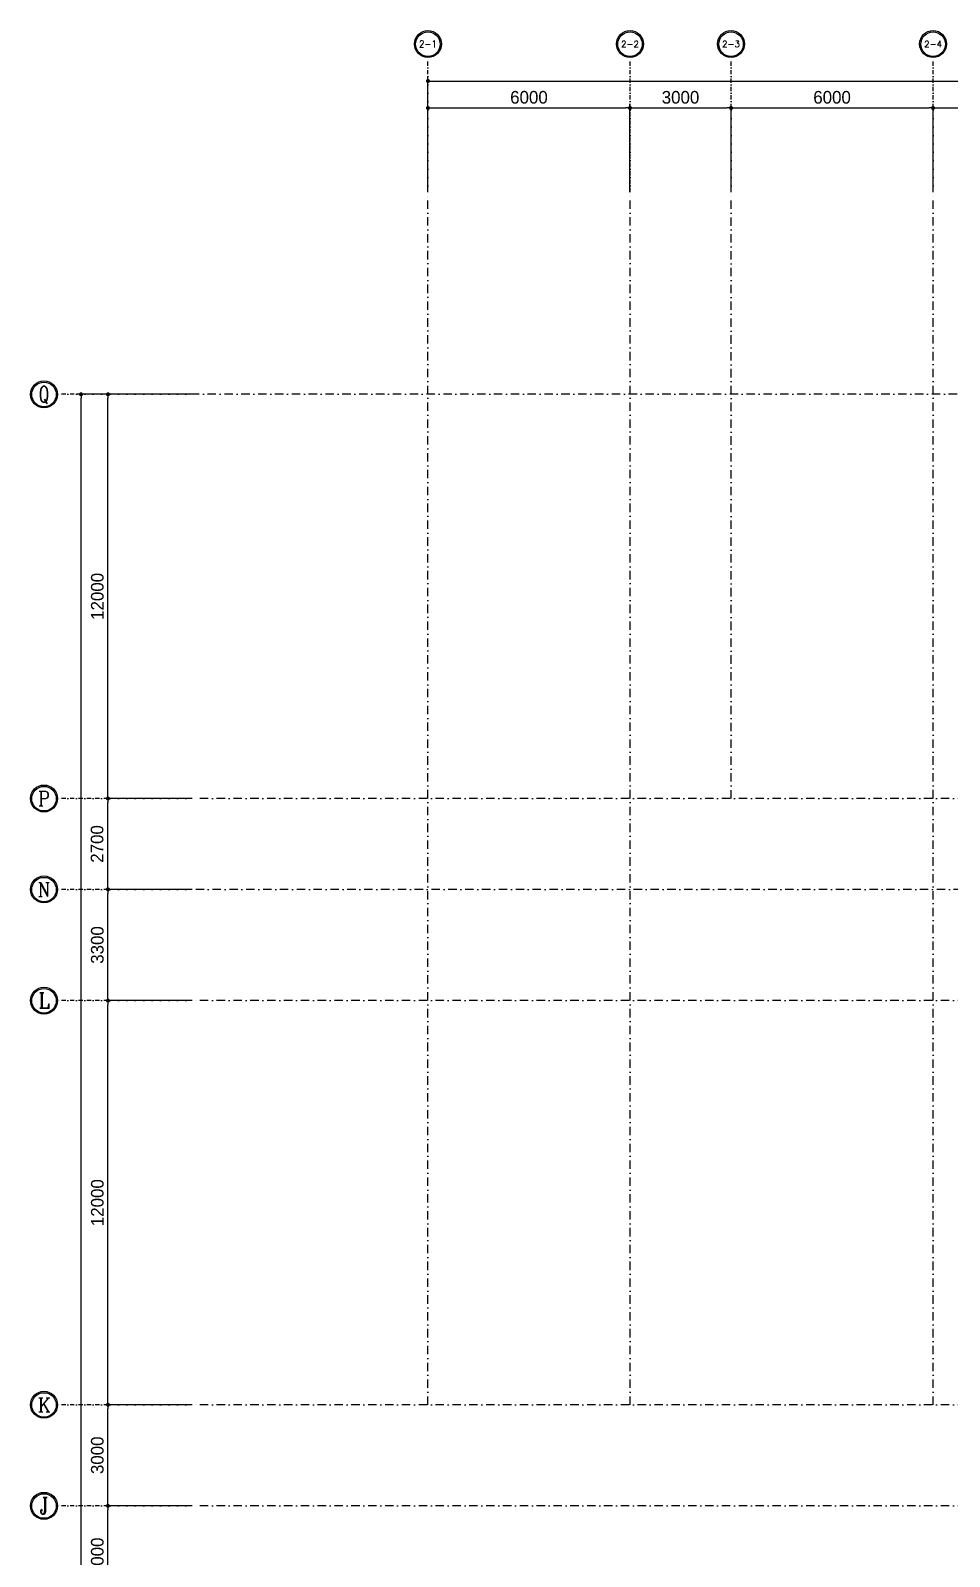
# Model space of a CAD drawing. Extents: x -354516 to 794396, y -401250 to -150594.
# Drawn here: x -354516 to -327230, y -336662 to -291358 of the extents above; entities that cross this region are included whole.
import ezdxf
from ezdxf.enums import TextEntityAlignment as Align

# ---------------------------------------------------------------- set-up
doc = ezdxf.new("R2010")
doc.units = 0
doc.header["$LTSCALE"] = 1000
doc.header["$MEASUREMENT"] = 0
doc.linetypes.add('DASHDOT2', pattern=[0.5, 0.25, -0.125, 0, -0.125])
doc.linetypes.add('DOTE', pattern=[2.42, 2, -0.2, 0.02, -0.2])
for name, color, linetype in [('5', 5, 'Continuous'), ('AXIS', 35, 'Continuous'), ('AXIS_TEXT', 7, 'Continuous'), ('DOTE', 251, 'DOTE'), ('墙体', 7, 'Continuous')]:
    doc.layers.add(name, color=color, linetype=linetype)
doc.styles.add('_TCH_AXIS', font='COMPLEX', dxfattribs={"bigfont": 'GBCBIG'})
doc.styles.add('COMPLEX', font='COMPLEX')
doc.styles.add('Word-n', font='stylu.ttf')
doc.dimstyles.new('1-150', dxfattribs={"dimscale": 150, "dimtxt": 2.5, "dimasz": 0.8, "dimexe": 0.8, "dimexo": 0, "dimgap": 0.8, "dimtad": 1, "dimdec": 0, "dimzin": 0, "dimdsep": 46, "dimtxsty": 'Word-n', "dimblk": 'DOT', "dimcen": 0, "dimclrd": 137, "dimclre": 137, "dimclrt": 35, "dimadec": 4, "dimazin": 0, "dimtfac": 1, "dimtdec": 0, "dimtofl": 0, "dimtmove": 2, "dimatfit": 3, "dimldrblk": 'A', "dimfxl": 0, "dimtolj": 1, "dimtzin": 0, "dimarcsym": 0})

# ---------------------------------------------------------------- blocks, each defined once
blk = doc.blocks.new('_AXISO')
blk.add_circle((0, 0), 0.5)
at = {"layer": 'AXIS_TEXT', "style": 'COMPLEX', "width": 1.041667}
blk.add_attdef('A', text='', height=0.56, dxfattribs=at).set_placement((-0.25, -0.28), (0.25, -0.28), align=Align.FIT)
blk = doc.blocks.new('_Dot')
at = {"color": 0, "linetype": 'ByBlock', "lineweight": -2}
blk.add_line((-0.5, 0), (-1, 0), dxfattribs=at)
at = {"color": 0, "linetype": 'ByBlock', "const_width": 0.5}
blk.add_lwpolyline([(-0.25, 0, 1), (0.25, 0, 1)], format="xyb", close=True, dxfattribs=at)
blk = doc.blocks.new('*D196')
at = {"layer": 'Defpoints', "color": 0}
for p in [(-22364, 66587), (-19064, 66587), (-19064, -9413)]:
    blk.add_point(p, dxfattribs=at)
at = {"layer": '墙体', "color": 137, "lineweight": -2}
for p, q in [((-19064, 66587), (-22484, 66587)), ((-22364, -9293), (-22364, 66467)), ((-19064, -9413), (-22484, -9413))]:
    blk.add_line(p, q, dxfattribs=at)
at = {"layer": '墙体', "color": 137, "lineweight": -2, "xscale": 120, "yscale": 120, "zscale": 120}
for p, rotation in [((-22364, 66587), 90), ((-22364, -9413), 270)]:
    blk.add_blockref('_Dot', p, dxfattribs=dict(at, rotation=rotation))
at = {"layer": '墙体', "color": 35, "insert": (-22686, 28587), "char_height": 375, "attachment_point": 5, "rotation": 90, "style": 'Word-n'}
blk.add_mtext('\\A1;76000', dxfattribs=at)
blk = doc.blocks.new('A')
at = {"color": 134}
for p, q in [((-0.37, 0), (-2.13, 0)), ((-1.44, 1.15), (-1.09, 1.44)), ((-1.44, 1.15), (-0.37, 0)), ((-1.44, -1.15), (-0.37, 0)), ((-1.09, 1.44), (0, 0)), ((-1.09, -1.44), (0, 0)), ((-1.44, -1.15), (-1.09, -1.44))]:
    blk.add_line(p, q, dxfattribs=at)
for points in [[(-1.44, 1.15), (-1.09, 1.44), (-0.37, 0), (0, 0)], [(-1.44, -1.15), (-1.09, -1.44), (-0.37, 0), (0, 0)]]:
    blk.add_solid(points, dxfattribs=at)
blk = doc.blocks.new('*D204')
at = {"layer": 'Defpoints', "color": 0}
for p in [(-21564, 33587), (-19064, 33587), (-19064, 30587)]:
    blk.add_point(p, dxfattribs=at)
at = {"layer": '墙体', "color": 137, "lineweight": -2}
for p, q in [((-19064, 33587), (-21684, 33587)), ((-21564, 30707), (-21564, 33467)), ((-19064, 30587), (-21684, 30587))]:
    blk.add_line(p, q, dxfattribs=at)
at = {"layer": '墙体', "color": 137, "lineweight": -2, "xscale": 120, "yscale": 120, "zscale": 120}
for p, rotation in [((-21564, 33587), 90), ((-21564, 30587), 270)]:
    blk.add_blockref('_Dot', p, dxfattribs=dict(at, rotation=rotation))
at = {"layer": '墙体', "color": 35, "insert": (-21879, 32087), "char_height": 375, "attachment_point": 5, "rotation": 90, "style": 'Word-n'}
blk.add_mtext('\\A1;3000', dxfattribs=at)
blk = doc.blocks.new('*D205')
at = {"layer": 'Defpoints', "color": 0}
for p in [(-21564, 36587), (-19064, 36587), (-19064, 33587)]:
    blk.add_point(p, dxfattribs=at)
at = {"layer": '墙体', "color": 137, "lineweight": -2}
for p, q in [((-19064, 36587), (-21684, 36587)), ((-21564, 33707), (-21564, 36467)), ((-19064, 33587), (-21684, 33587))]:
    blk.add_line(p, q, dxfattribs=at)
at = {"layer": '墙体', "color": 137, "lineweight": -2, "xscale": 120, "yscale": 120, "zscale": 120}
for p, rotation in [((-21564, 36587), 90), ((-21564, 33587), 270)]:
    blk.add_blockref('_Dot', p, dxfattribs=dict(at, rotation=rotation))
at = {"layer": '墙体', "color": 35, "insert": (-21879, 35087), "char_height": 375, "attachment_point": 5, "rotation": 90, "style": 'Word-n'}
blk.add_mtext('\\A1;3000', dxfattribs=at)
blk = doc.blocks.new('*D206')
at = {"layer": 'Defpoints', "color": 0}
for p in [(-21564, 48587), (-19064, 48587), (-19064, 36587)]:
    blk.add_point(p, dxfattribs=at)
at = {"layer": '墙体', "color": 137, "lineweight": -2}
for p, q in [((-19064, 48587), (-21684, 48587)), ((-21564, 36707), (-21564, 48467)), ((-19064, 36587), (-21684, 36587))]:
    blk.add_line(p, q, dxfattribs=at)
at = {"layer": '墙体', "color": 137, "lineweight": -2, "xscale": 120, "yscale": 120, "zscale": 120}
for p, rotation in [((-21564, 48587), 90), ((-21564, 36587), 270)]:
    blk.add_blockref('_Dot', p, dxfattribs=dict(at, rotation=rotation))
at = {"layer": '墙体', "color": 35, "insert": (-21878, 42587), "char_height": 375, "attachment_point": 5, "rotation": 90, "style": 'Word-n'}
blk.add_mtext('\\A1;12000', dxfattribs=at)
blk = doc.blocks.new('*D207')
at = {"layer": 'Defpoints', "color": 0}
for p in [(-21564, 51887), (-19064, 51887), (-19064, 48587)]:
    blk.add_point(p, dxfattribs=at)
at = {"layer": '墙体', "color": 137, "lineweight": -2}
for p, q in [((-19064, 51887), (-21684, 51887)), ((-21564, 48707), (-21564, 51767)), ((-19064, 48587), (-21684, 48587))]:
    blk.add_line(p, q, dxfattribs=at)
at = {"layer": '墙体', "color": 137, "lineweight": -2, "xscale": 120, "yscale": 120, "zscale": 120}
for p, rotation in [((-21564, 51887), 90), ((-21564, 48587), 270)]:
    blk.add_blockref('_Dot', p, dxfattribs=dict(at, rotation=rotation))
at = {"layer": '墙体', "color": 35, "insert": (-21879, 50237), "char_height": 375, "attachment_point": 5, "rotation": 90, "style": 'Word-n'}
blk.add_mtext('\\A1;3300', dxfattribs=at)
blk = doc.blocks.new('*D208')
at = {"layer": 'Defpoints', "color": 0}
for p in [(-21564, 54587), (-19064, 54587), (-19064, 51887)]:
    blk.add_point(p, dxfattribs=at)
at = {"layer": '墙体', "color": 137, "lineweight": -2}
for p, q in [((-19064, 54587), (-21684, 54587)), ((-21564, 52007), (-21564, 54467)), ((-19064, 51887), (-21684, 51887))]:
    blk.add_line(p, q, dxfattribs=at)
at = {"layer": '墙体', "color": 137, "lineweight": -2, "xscale": 120, "yscale": 120, "zscale": 120}
for p, rotation in [((-21564, 54587), 90), ((-21564, 51887), 270)]:
    blk.add_blockref('_Dot', p, dxfattribs=dict(at, rotation=rotation))
at = {"layer": '墙体', "color": 35, "insert": (-21886, 53237), "char_height": 375, "attachment_point": 5, "rotation": 90, "style": 'Word-n'}
blk.add_mtext('\\A1;2700', dxfattribs=at)
blk = doc.blocks.new('*D209')
at = {"layer": 'Defpoints', "color": 0}
for p in [(-21564, 66587), (-19064, 66587), (-19064, 54587)]:
    blk.add_point(p, dxfattribs=at)
at = {"layer": '墙体', "color": 137, "lineweight": -2}
for p, q in [((-19064, 66587), (-21684, 66587)), ((-21564, 54707), (-21564, 66467)), ((-19064, 54587), (-21684, 54587))]:
    blk.add_line(p, q, dxfattribs=at)
at = {"layer": '墙体', "color": 137, "lineweight": -2, "xscale": 120, "yscale": 120, "zscale": 120}
for p, rotation in [((-21564, 66587), 90), ((-21564, 54587), 270)]:
    blk.add_blockref('_Dot', p, dxfattribs=dict(at, rotation=rotation))
at = {"layer": '墙体', "color": 35, "insert": (-21878, 60587), "char_height": 375, "attachment_point": 5, "rotation": 90, "style": 'Word-n'}
blk.add_mtext('\\A1;12000', dxfattribs=at)
blk = doc.blocks.new('*D157')
at = {"layer": 'Defpoints', "color": 0}
for p in [(89936, 75887), (-12064, 72587), (89936, 72587)]:
    blk.add_point(p, dxfattribs=at)
at = {"layer": '墙体', "color": 137, "lineweight": -2}
for p, q in [((-12064, 72587), (-12064, 76007)), ((-11944, 75887), (89816, 75887)), ((89936, 72587), (89936, 76007))]:
    blk.add_line(p, q, dxfattribs=at)
at = {"layer": '墙体', "color": 137, "lineweight": -2, "xscale": 120, "yscale": 120, "zscale": 120, "rotation": 180}
blk.add_blockref('_Dot', (-12064, 75887), dxfattribs=at)
at = {"layer": '墙体', "color": 137, "lineweight": -2, "xscale": 120, "yscale": 120, "zscale": 120}
blk.add_blockref('_Dot', (89936, 75887), dxfattribs=at)
at = {"layer": '墙体', "color": 35, "insert": (38936, 76201), "char_height": 375, "attachment_point": 5, "style": 'Word-n'}
blk.add_mtext('\\A1;102000', dxfattribs=at)
blk = doc.blocks.new('*D158')
at = {"layer": 'Defpoints', "color": 0}
for p in [(-6064, 75087), (-12064, 72587), (-6064, 72587)]:
    blk.add_point(p, dxfattribs=at)
at = {"layer": '墙体', "color": 137, "lineweight": -2}
for p, q in [((-12064, 72587), (-12064, 75207)), ((-6064, 72587), (-6064, 75207)), ((-11944, 75087), (-6184, 75087))]:
    blk.add_line(p, q, dxfattribs=at)
at = {"layer": '墙体', "color": 137, "lineweight": -2, "xscale": 120, "yscale": 120, "zscale": 120, "rotation": 180}
blk.add_blockref('_Dot', (-12064, 75087), dxfattribs=at)
at = {"layer": '墙体', "color": 137, "lineweight": -2, "xscale": 120, "yscale": 120, "zscale": 120}
blk.add_blockref('_Dot', (-6064, 75087), dxfattribs=at)
at = {"layer": '墙体', "color": 35, "insert": (-9064, 75402), "char_height": 375, "attachment_point": 5, "style": 'Word-n'}
blk.add_mtext('\\A1;6000', dxfattribs=at)
blk = doc.blocks.new('*D159')
at = {"layer": 'Defpoints', "color": 0}
for p in [(-3064, 75087), (-6064, 72587), (-3064, 72587)]:
    blk.add_point(p, dxfattribs=at)
at = {"layer": '墙体', "color": 137, "lineweight": -2}
for p, q in [((-6064, 72587), (-6064, 75207)), ((-3064, 72587), (-3064, 75207)), ((-5944, 75087), (-3184, 75087))]:
    blk.add_line(p, q, dxfattribs=at)
at = {"layer": '墙体', "color": 137, "lineweight": -2, "xscale": 120, "yscale": 120, "zscale": 120, "rotation": 180}
blk.add_blockref('_Dot', (-6064, 75087), dxfattribs=at)
at = {"layer": '墙体', "color": 137, "lineweight": -2, "xscale": 120, "yscale": 120, "zscale": 120}
blk.add_blockref('_Dot', (-3064, 75087), dxfattribs=at)
at = {"layer": '墙体', "color": 35, "insert": (-4564, 75402), "char_height": 375, "attachment_point": 5, "style": 'Word-n'}
blk.add_mtext('\\A1;3000', dxfattribs=at)
blk = doc.blocks.new('*D160')
at = {"layer": 'Defpoints', "color": 0}
for p in [(2936, 75087), (-3064, 72587), (2936, 72587)]:
    blk.add_point(p, dxfattribs=at)
at = {"layer": '墙体', "color": 137, "lineweight": -2}
for p, q in [((-3064, 72587), (-3064, 75207)), ((2936, 72587), (2936, 75207)), ((-2944, 75087), (2816, 75087))]:
    blk.add_line(p, q, dxfattribs=at)
at = {"layer": '墙体', "color": 137, "lineweight": -2, "xscale": 120, "yscale": 120, "zscale": 120, "rotation": 180}
blk.add_blockref('_Dot', (-3064, 75087), dxfattribs=at)
at = {"layer": '墙体', "color": 137, "lineweight": -2, "xscale": 120, "yscale": 120, "zscale": 120}
blk.add_blockref('_Dot', (2936, 75087), dxfattribs=at)
at = {"layer": '墙体', "color": 35, "insert": (-64, 75402), "char_height": 375, "attachment_point": 5, "style": 'Word-n'}
blk.add_mtext('\\A1;6000', dxfattribs=at)
blk = doc.blocks.new('*D161')
at = {"layer": 'Defpoints', "color": 0}
for p in [(11936, 75087), (2936, 72587), (11936, 72587)]:
    blk.add_point(p, dxfattribs=at)
at = {"layer": '墙体', "color": 137, "lineweight": -2}
for p, q in [((2936, 72587), (2936, 75207)), ((11936, 72587), (11936, 75207)), ((3056, 75087), (11816, 75087))]:
    blk.add_line(p, q, dxfattribs=at)
at = {"layer": '墙体', "color": 137, "lineweight": -2, "xscale": 120, "yscale": 120, "zscale": 120, "rotation": 180}
blk.add_blockref('_Dot', (2936, 75087), dxfattribs=at)
at = {"layer": '墙体', "color": 137, "lineweight": -2, "xscale": 120, "yscale": 120, "zscale": 120}
blk.add_blockref('_Dot', (11936, 75087), dxfattribs=at)
at = {"layer": '墙体', "color": 35, "insert": (7436, 75402), "char_height": 375, "attachment_point": 5, "style": 'Word-n'}
blk.add_mtext('\\A1;9000', dxfattribs=at)
blk = doc.blocks.new('GRID')
at = {"layer": '5', "color": 250, "ltscale": 2}
for centre in [(-12063.6, 76980.7), (-6063.6, 76980.7), (-3063.6, 76980.7), (2936.4, 76980.7), (-23463.6, 66580.7), (-23463.6, 54580.7), (-23463.6, 51880.7), (-23463.6, 48580.7), (-23463.6, 36580.7), (-23463.6, 33580.7)]:
    blk.add_circle(centre, 364.6, dxfattribs=at)
at = {"layer": '墙体', "color": 35, "linetype": 'DASHDOT2', "ltscale": 0.5}
for p, q in [((-12063.6, 72586.5), (-12063.6, 76586.5)), ((-6063.6, 72586.5), (-6063.6, 76586.5)), ((-3063.6, 72586.5), (-3063.6, 76586.5)), ((2936.4, 72586.5), (2936.4, 76586.5)), ((-19063.6, 66586.5), (-23063.6, 66586.5)), ((-19063.6, 54586.5), (-23063.6, 54586.5)), ((-19063.6, 51886.5), (-23063.6, 51886.5)), ((-19063.6, 48586.5), (-23063.6, 48586.5)), ((-19063.6, 36586.5), (-23063.6, 36586.5)), ((-19063.6, 33586.5), (-23063.6, 33586.5))]:
    blk.add_line(p, q, dxfattribs=at)
at = {"layer": '墙体', "color": 250, "linetype": 'DASHDOT2', "lineweight": -3}
for p, q in [((-12063.6, 36586.5), (-12063.6, 72586.5)), ((-6063.6, 36586.5), (-6063.6, 72586.5)), ((-3063.6, 54586.5), (-3063.6, 72586.5)), ((2936.4, 36586.5), (2936.4, 72586.5)), ((53157.6, 66586.5), (-19063.6, 66586.5)), ((107436.4, 54586.5), (-19063.6, 54586.5)), ((57305.3, 51886.5), (-19063.6, 51886.5)), ((107436.4, 48586.5), (-19063.6, 48586.5)), ((107436.4, 36586.5), (-19063.6, 36586.5)), ((107436.4, 33586.5), (-19063.6, 33586.5))]:
    blk.add_line(p, q, dxfattribs=at)
at = {"layer": 'AXIS'}
ref = blk.add_blockref('_AXISO', (-12063.6, 76986.5), dxfattribs=dict(at, xscale=800, yscale=800, zscale=800))
ref.add_attrib('A', '2-1', dxfattribs={"layer": 'AXIS_TEXT', "height": 199.75, "style": '_TCH_AXIS'}).set_placement((-12325.2, 76886.7), (-11802, 76886.7), align=Align.FIT)
ref = blk.add_blockref('_AXISO', (-6063.6, 76986.5), dxfattribs=dict(at, xscale=800, yscale=800, zscale=800))
ref.add_attrib('A', '2-2', dxfattribs={"layer": 'AXIS_TEXT', "height": 185, "style": '_TCH_AXIS'}).set_placement((-6327.9, 76894), (-5799.3, 76894), align=Align.FIT)
ref = blk.add_blockref('_AXISO', (-3063.6, 76986.5), dxfattribs=dict(at, xscale=800, yscale=800, zscale=800))
ref.add_attrib('A', '2-3', dxfattribs={"layer": 'AXIS_TEXT', "height": 185, "style": '_TCH_AXIS'}).set_placement((-3327.9, 76894), (-2799.3, 76894), align=Align.FIT)
ref = blk.add_blockref('_AXISO', (2936.4, 76986.5), dxfattribs=dict(at, xscale=800, yscale=800, zscale=800))
ref.add_attrib('A', '2-4', dxfattribs={"layer": 'AXIS_TEXT', "height": 179.65, "style": '_TCH_AXIS'}).set_placement((2671.2, 76896.7), (3201.6, 76896.7), align=Align.FIT)
ref = blk.add_blockref('_AXISO', (-23463.6, 66586.5), dxfattribs=dict(at, xscale=800, yscale=800, zscale=800))
ref.add_attrib('A', 'Q', dxfattribs={"layer": 'AXIS_TEXT', "height": 476.9, "style": '_TCH_AXIS', "width": 0.807692}).set_placement((-23610.4, 66348.1), (-23316.9, 66348.1), align=Align.FIT)
ref = blk.add_blockref('_AXISO', (-23463.6, 54586.5), dxfattribs=dict(at, xscale=800, yscale=800, zscale=800))
ref.add_attrib('A', 'P', dxfattribs={"layer": 'AXIS_TEXT', "height": 435.3, "style": '_TCH_AXIS'}).set_placement((-23639.8, 54368.9), (-23287.4, 54368.9), align=Align.FIT)
ref = blk.add_blockref('_AXISO', (-23463.6, 51886.5), dxfattribs=dict(at, xscale=800, yscale=800, zscale=800))
ref.add_attrib('A', 'N', dxfattribs={"layer": 'AXIS_TEXT', "height": 415.3, "style": '_TCH_AXIS'}).set_placement((-23651.5, 51678.9), (-23275.8, 51678.9), align=Align.FIT)
ref = blk.add_blockref('_AXISO', (-23463.6, 48586.5), dxfattribs=dict(at, xscale=800, yscale=800, zscale=800))
ref.add_attrib('A', 'L', dxfattribs={"layer": 'AXIS_TEXT', "height": 455.7, "style": '_TCH_AXIS'}).set_placement((-23626.4, 48358.7), (-23300.9, 48358.7), align=Align.FIT)
ref = blk.add_blockref('_AXISO', (-23463.6, 36586.5), dxfattribs=dict(at, xscale=800, yscale=800, zscale=800))
ref.add_attrib('A', 'K', dxfattribs={"layer": 'AXIS_TEXT', "height": 415.3, "style": '_TCH_AXIS'}).set_placement((-23651.5, 36378.9), (-23275.8, 36378.9), align=Align.FIT)
ref = blk.add_blockref('_AXISO', (-23463.6, 33586.5), dxfattribs=dict(at, xscale=800, yscale=800, zscale=800))
ref.add_attrib('A', 'J', dxfattribs={"layer": 'AXIS_TEXT', "height": 496.1, "style": '_TCH_AXIS'}).set_placement((-23593.5, 33338.5), (-23333.7, 33338.5), align=Align.FIT)
at = {"layer": '墙体', "color": 137}
for p1, p2, distance, picture, middle in [((-12063.6, 72586.5), (89936.4, 72586.5), 3300, '*D157', (38936.4, 76200.8)), ((-12063.6, 72586.5), (-6063.6, 72586.5), 2500, '*D158', (-9063.6, 75402.4)), ((-6063.6, 72586.5), (-3063.6, 72586.5), 2500, '*D159', (-4563.6, 75402.1)), ((-3063.6, 72586.5), (2936.4, 72586.5), 2500, '*D160', (-63.6, 75402.4)), ((2936.4, 72586.5), (11936.4, 72586.5), 2500, '*D161', (7436.4, 75401.6)), ((-19063.6, -9413.5), (-19063.6, 66586.5), 3300, '*D196', (-22685.9, 28586.5)), ((-19063.6, 54586.5), (-19063.6, 66586.5), 2500, '*D209', (-21877.8, 60586.5)), ((-19063.6, 51886.5), (-19063.6, 54586.5), 2500, '*D208', (-21885.9, 53236.5)), ((-19063.6, 48586.5), (-19063.6, 51886.5), 2500, '*D207', (-21879.2, 50236.5)), ((-19063.6, 36586.5), (-19063.6, 48586.5), 2500, '*D206', (-21877.8, 42586.5)), ((-19063.6, 33586.5), (-19063.6, 36586.5), 2500, '*D205', (-21879.2, 35086.5)), ((-19063.6, 30586.5), (-19063.6, 33586.5), 2500, '*D204', (-21879.2, 32086.5))]:
    dim = blk.add_aligned_dim(p1=p1, p2=p2, distance=distance, dimstyle='1-150', dxfattribs=at)
    dim.commit()
    dim.dimension.update_dxf_attribs({"geometry": picture, "text_midpoint": middle})

msp = doc.modelspace()

# ---------------------------------------------------------------- block references
at = {"layer": 'DOTE'}
msp.add_blockref('GRID', (-330652.1, -368744.6), dxfattribs=at)

doc.saveas('drawing.dxf')
